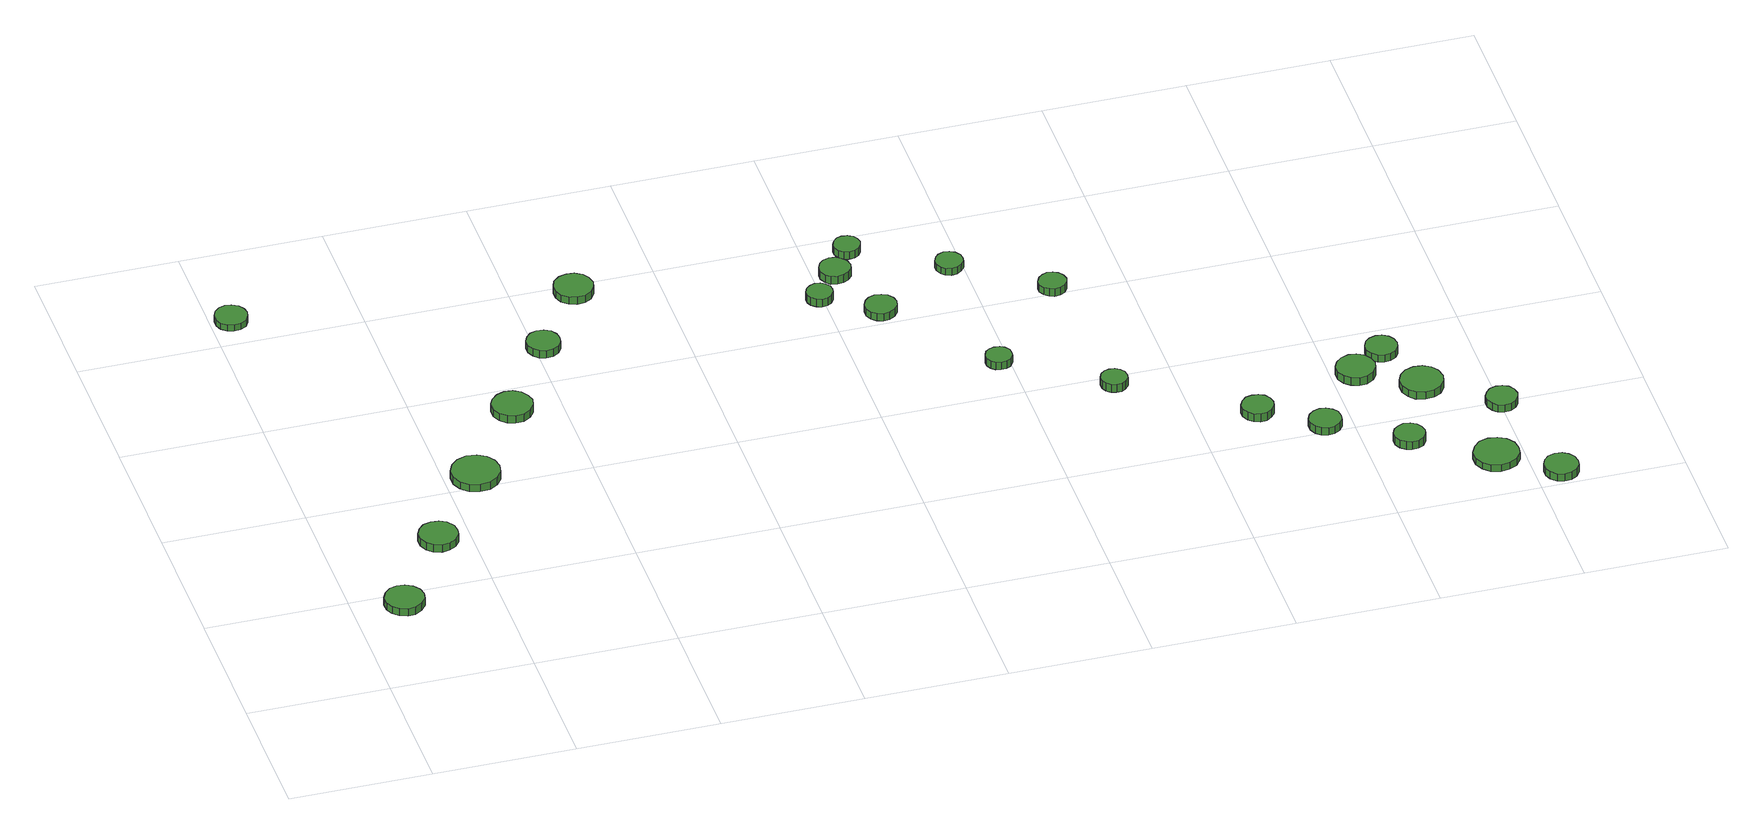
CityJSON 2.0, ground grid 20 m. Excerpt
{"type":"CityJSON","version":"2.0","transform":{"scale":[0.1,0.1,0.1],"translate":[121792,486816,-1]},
"CityObjects":{
"tree1":{"type":"SolitaryVegetationObject","attributes":{"function":"something"},"geometry":[{"type":"MultiSurface","lod":"1","boundaries":[[[0,1,2,3,4,5,6,7,8,9,10,11,12,13,14]],[[15,16,17,18,19,20,21,22,23,24,25,26,27,28,29]],[[0,29,28,1]],[[1,28,27,2]],[[2,27,26,3]],[[3,26,25,4]],[[4,25,24,5]],[[5,24,23,6]],[[6,23,22,7]],[[7,22,21,8]],[[8,21,20,9]],[[9,20,19,10]],[[10,19,18,11]],[[11,18,17,12]],[[12,17,16,13]],[[13,16,15,14]],[[14,15,29,0]]]}]},
"tree2":{"type":"SolitaryVegetationObject","attributes":{"function":"something"},"geometry":[{"type":"MultiSurface","lod":"1","boundaries":[[[30,31,32,33,34,35,36,37,38,39,40,41,42,43,44]],[[45,46,47,48,49,50,51,52,53,54,55,56,57,58,59]],[[30,59,58,31]],[[31,58,57,32]],[[32,57,56,33]],[[33,56,55,34]],[[34,55,54,35]],[[35,54,53,36]],[[36,53,52,37]],[[37,52,51,38]],[[38,51,50,39]],[[39,50,49,40]],[[40,49,48,41]],[[41,48,47,42]],[[42,47,46,43]],[[43,46,45,44]],[[44,45,59,30]]]}]},
"tree3":{"type":"SolitaryVegetationObject","attributes":{"function":"something"},"geometry":[{"type":"MultiSurface","lod":"1","boundaries":[[[60,61,62,63,64,65,66,67,68,69,70,71,72,73,74]],[[75,76,77,78,79,80,81,82,83,84,85,86,87,88,89]],[[60,89,88,61]],[[61,88,87,62]],[[62,87,86,63]],[[63,86,85,64]],[[64,85,84,65]],[[65,84,83,66]],[[66,83,82,67]],[[67,82,81,68]],[[68,81,80,69]],[[69,80,79,70]],[[70,79,78,71]],[[71,78,77,72]],[[72,77,76,73]],[[73,76,75,74]],[[74,75,89,60]]]}]},
"tree4":{"type":"SolitaryVegetationObject","attributes":{"function":"something"},"geometry":[{"type":"MultiSurface","lod":"1","boundaries":[[[90,91,92,93,94,95,96,97,98,99,100,101,102,103,104]],[[105,106,107,108,109,110,111,112,113,114,115,116,117,118,119]],[[90,119,118,91]],[[91,118,117,92]],[[92,117,116,93]],[[93,116,115,94]],[[94,115,114,95]],[[95,114,113,96]],[[96,113,112,97]],[[97,112,111,98]],[[98,111,110,99]],[[99,110,109,100]],[[100,109,108,101]],[[101,108,107,102]],[[102,107,106,103]],[[103,106,105,104]],[[104,105,119,90]]]}]},
"tree5":{"type":"SolitaryVegetationObject","attributes":{"function":"something"},"geometry":[{"type":"MultiSurface","lod":"1","boundaries":[[[120,121,122,123,124,125,126,127,128,129,130,131,132,133,134]],[[135,136,137,138,139,140,141,142,143,144,145,146,147,148,149]],[[120,149,148,121]],[[121,148,147,122]],[[122,147,146,123]],[[123,146,145,124]],[[124,145,144,125]],[[125,144,143,126]],[[126,143,142,127]],[[127,142,141,128]],[[128,141,140,129]],[[129,140,139,130]],[[130,139,138,131]],[[131,138,137,132]],[[132,137,136,133]],[[133,136,135,134]],[[134,135,149,120]]]}]},
"tree6":{"type":"SolitaryVegetationObject","attributes":{"function":"something"},"geometry":[{"type":"MultiSurface","lod":"1","boundaries":[[[150,151,152,153,154,155,156,157,158,159,160,161,162,163,164]],[[165,166,167,168,169,170,171,172,173,174,175,176,177,178,179]],[[150,179,178,151]],[[151,178,177,152]],[[152,177,176,153]],[[153,176,175,154]],[[154,175,174,155]],[[155,174,173,156]],[[156,173,172,157]],[[157,172,171,158]],[[158,171,170,159]],[[159,170,169,160]],[[160,169,168,161]],[[161,168,167,162]],[[162,167,166,163]],[[163,166,165,164]],[[164,165,179,150]]]}]},
"tree7":{"type":"SolitaryVegetationObject","attributes":{"function":"something"},"geometry":[{"type":"MultiSurface","lod":"1","boundaries":[[[180,181,182,183,184,185,186,187,188,189,190,191,192,193,194]],[[195,196,197,198,199,200,201,202,203,204,205,206,207,208,209]],[[180,209,208,181]],[[181,208,207,182]],[[182,207,206,183]],[[183,206,205,184]],[[184,205,204,185]],[[185,204,203,186]],[[186,203,202,187]],[[187,202,201,188]],[[188,201,200,189]],[[189,200,199,190]],[[190,199,198,191]],[[191,198,197,192]],[[192,197,196,193]],[[193,196,195,194]],[[194,195,209,180]]]}]},
"tree8":{"type":"SolitaryVegetationObject","attributes":{"function":"something"},"geometry":[{"type":"MultiSurface","lod":"1","boundaries":[[[210,211,212,213,214,215,216,217,218,219,220,221,222,223,224]],[[225,226,227,228,229,230,231,232,233,234,235,236,237,238,239]],[[210,239,238,211]],[[211,238,237,212]],[[212,237,236,213]],[[213,236,235,214]],[[214,235,234,215]],[[215,234,233,216]],[[216,233,232,217]],[[217,232,231,218]],[[218,231,230,219]],[[219,230,229,220]],[[220,229,228,221]],[[221,228,227,222]],[[222,227,226,223]],[[223,226,225,224]],[[224,225,239,210]]]}]},
"tree9":{"type":"SolitaryVegetationObject","attributes":{"function":"something"},"geometry":[{"type":"MultiSurface","lod":"1","boundaries":[[[240,241,242,243,244,245,246,247,248,249,250,251,252,253,254]],[[255,256,257,258,259,260,261,262,263,264,265,266,267,268,269]],[[240,269,268,241]],[[241,268,267,242]],[[242,267,266,243]],[[243,266,265,244]],[[244,265,264,245]],[[245,264,263,246]],[[246,263,262,247]],[[247,262,261,248]],[[248,261,260,249]],[[249,260,259,250]],[[250,259,258,251]],[[251,258,257,252]],[[252,257,256,253]],[[253,256,255,254]],[[254,255,269,240]]]}]},
"tree10":{"type":"SolitaryVegetationObject","attributes":{"function":"something"},"geometry":[{"type":"MultiSurface","lod":"1","boundaries":[[[270,271,272,273,274,275,276,277,278,279,280,281,282,283,284]],[[285,286,287,288,289,290,291,292,293,294,295,296,297,298,299]],[[270,299,298,271]],[[271,298,297,272]],[[272,297,296,273]],[[273,296,295,274]],[[274,295,294,275]],[[275,294,293,276]],[[276,293,292,277]],[[277,292,291,278]],[[278,291,290,279]],[[279,290,289,280]],[[280,289,288,281]],[[281,288,287,282]],[[282,287,286,283]],[[283,286,285,284]],[[284,285,299,270]]]}]},
"tree11":{"type":"SolitaryVegetationObject","attributes":{"function":"something"},"geometry":[{"type":"MultiSurface","lod":"1","boundaries":[[[300,301,302,303,304,305,306,307,308,309,310,311,312,313,314]],[[315,316,317,318,319,320,321,322,323,324,325,326,327,328,329]],[[300,329,328,301]],[[301,328,327,302]],[[302,327,326,303]],[[303,326,325,304]],[[304,325,324,305]],[[305,324,323,306]],[[306,323,322,307]],[[307,322,321,308]],[[308,321,320,309]],[[309,320,319,310]],[[310,319,318,311]],[[311,318,317,312]],[[312,317,316,313]],[[313,316,315,314]],[[314,315,329,300]]]}]},
"tree12":{"type":"SolitaryVegetationObject","attributes":{"function":"something"},"geometry":[{"type":"MultiSurface","lod":"1","boundaries":[[[330,331,332,333,334,335,336,337,338,339,340,341,342,343,344]],[[345,346,347,348,349,350,351,352,353,354,355,356,357,358,359]],[[330,359,358,331]],[[331,358,357,332]],[[332,357,356,333]],[[333,356,355,334]],[[334,355,354,335]],[[335,354,353,336]],[[336,353,352,337]],[[337,352,351,338]],[[338,351,350,339]],[[339,350,349,340]],[[340,349,348,341]],[[341,348,347,342]],[[342,347,346,343]],[[343,346,345,344]],[[344,345,359,330]]]}]},
"tree13":{"type":"SolitaryVegetationObject","attributes":{"function":"something"},"geometry":[{"type":"MultiSurface","lod":"1","boundaries":[[[360,361,362,363,364,365,366,367,368,369,370,371,372,373,374]],[[375,376,377,378,379,380,381,382,383,384,385,386,387,388,389]],[[360,389,388,361]],[[361,388,387,362]],[[362,387,386,363]],[[363,386,385,364]],[[364,385,384,365]],[[365,384,383,366]],[[366,383,382,367]],[[367,382,381,368]],[[368,381,380,369]],[[369,380,379,370]],[[370,379,378,371]],[[371,378,377,372]],[[372,377,376,373]],[[373,376,375,374]],[[374,375,389,360]]]}]},
"tree14":{"type":"SolitaryVegetationObject","attributes":{"function":"something"},"geometry":[{"type":"MultiSurface","lod":"1","boundaries":[[[390,391,392,393,394,395,396,397,398,399,400,401,402,403,404]],[[405,406,407,408,409,410,411,412,413,414,415,416,417,418,419]],[[390,419,418,391]],[[391,418,417,392]],[[392,417,416,393]],[[393,416,415,394]],[[394,415,414,395]],[[395,414,413,396]],[[396,413,412,397]],[[397,412,411,398]],[[398,411,410,399]],[[399,410,409,400]],[[400,409,408,401]],[[401,408,407,402]],[[402,407,406,403]],[[403,406,405,404]],[[404,405,419,390]]]}]},
"tree15":{"type":"SolitaryVegetationObject","attributes":{"function":"something"},"geometry":[{"type":"MultiSurface","lod":"1","boundaries":[[[420,421,422,423,424,425,426,427,428,429,430,431,432,433,434]],[[435,436,437,438,439,440,441,442,443,444,445,446,447,448,449]],[[420,449,448,421]],[[421,448,447,422]],[[422,447,446,423]],[[423,446,445,424]],[[424,445,444,425]],[[425,444,443,426]],[[426,443,442,427]],[[427,442,441,428]],[[428,441,440,429]],[[429,440,439,430]],[[430,439,438,431]],[[431,438,437,432]],[[432,437,436,433]],[[433,436,435,434]],[[434,435,449,420]]]}]},
"tree16":{"type":"SolitaryVegetationObject","attributes":{"function":"something"},"geometry":[{"type":"MultiSurface","lod":"1","boundaries":[[[450,451,452,453,454,455,456,457,458,459,460,461,462,463,464]],[[465,466,467,468,469,470,471,472,473,474,475,476,477,478,479]],[[450,479,478,451]],[[451,478,477,452]],[[452,477,476,453]],[[453,476,475,454]],[[454,475,474,455]],[[455,474,473,456]],[[456,473,472,457]],[[457,472,471,458]],[[458,471,470,459]],[[459,470,469,460]],[[460,469,468,461]],[[461,468,467,462]],[[462,467,466,463]],[[463,466,465,464]],[[464,465,479,450]]]}]},
"tree17":{"type":"SolitaryVegetationObject","attributes":{"function":"something"},"geometry":[{"type":"MultiSurface","lod":"1","boundaries":[[[480,481,482,483,484,485,486,487,488,489,490,491,492,493,494]],[[495,496,497,498,499,500,501,502,503,504,505,506,507,508,509]],[[480,509,508,481]],[[481,508,507,482]],[[482,507,506,483]],[[483,506,505,484]],[[484,505,504,485]],[[485,504,503,486]],[[486,503,502,487]],[[487,502,501,488]],[[488,501,500,489]],[[489,500,499,490]],[[490,499,498,491]],[[491,498,497,492]],[[492,497,496,493]],[[493,496,495,494]],[[494,495,509,480]]]}]},
"tree18":{"type":"SolitaryVegetationObject","attributes":{"function":"something"},"geometry":[{"type":"MultiSurface","lod":"1","boundaries":[[[510,511,512,513,514,515,516,517,518,519,520,521,522,523,524]],[[525,526,527,528,529,530,531,532,533,534,535,536,537,538,539]],[[510,539,538,511]],[[511,538,537,512]],[[512,537,536,513]],[[513,536,535,514]],[[514,535,534,515]],[[515,534,533,516]],[[516,533,532,517]],[[517,532,531,518]],[[518,531,530,519]],[[519,530,529,520]],[[520,529,528,521]],[[521,528,527,522]],[[522,527,526,523]],[[523,526,525,524]],[[524,525,539,510]]]}]},
"tree19":{"type":"SolitaryVegetationObject","attributes":{"function":"something"},"geometry":[{"type":"MultiSurface","lod":"1","boundaries":[[[540,541,542,543,544,545,546,547,548,549,550,551,552,553,554]],[[555,556,557,558,559,560,561,562,563,564,565,566,567,568,569]],[[540,569,568,541]],[[541,568,567,542]],[[542,567,566,543]],[[543,566,565,544]],[[544,565,564,545]],[[545,564,563,546]],[[546,563,562,547]],[[547,562,561,548]],[[548,561,560,549]],[[549,560,559,550]],[[550,559,558,551]],[[551,558,557,552]],[[552,557,556,553]],[[553,556,555,554]],[[554,555,569,540]]]}]},
"tree20":{"type":"SolitaryVegetationObject","attributes":{"function":"something"},"geometry":[{"type":"MultiSurface","lod":"1","boundaries":[[[570,571,572,573,574,575,576,577,578,579,580,581,582,583,584]],[[585,586,587,588,589,590,591,592,593,594,595,596,597,598,599]],[[570,599,598,571]],[[571,598,597,572]],[[572,597,596,573]],[[573,596,595,574]],[[574,595,594,575]],[[575,594,593,576]],[[576,593,592,577]],[[577,592,591,578]],[[578,591,590,579]],[[579,590,589,580]],[[580,589,588,581]],[[581,588,587,582]],[[582,587,586,583]],[[583,586,585,584]],[[584,585,599,570]]]}]},
"tree21":{"type":"SolitaryVegetationObject","attributes":{"function":"something"},"geometry":[{"type":"MultiSurface","lod":"1","boundaries":[[[600,601,602,603,604,605,606,607,608,609,610,611,612,613,614]],[[615,616,617,618,619,620,621,622,623,624,625,626,627,628,629]],[[600,629,628,601]],[[601,628,627,602]],[[602,627,626,603]],[[603,626,625,604]],[[604,625,624,605]],[[605,624,623,606]],[[606,623,622,607]],[[607,622,621,608]],[[608,621,620,609]],[[609,620,619,610]],[[610,619,618,611]],[[611,618,617,612]],[[612,617,616,613]],[[613,616,615,614]],[[614,615,629,600]]]}]},
"tree22":{"type":"SolitaryVegetationObject","attributes":{"function":"something"},"geometry":[{"type":"MultiSurface","lod":"1","boundaries":[[[630,631,632,633,634,635,636,637,638,639,640,641,642,643,644]],[[645,646,647,648,649,650,651,652,653,654,655,656,657,658,659]],[[630,659,658,631]],[[631,658,657,632]],[[632,657,656,633]],[[633,656,655,634]],[[634,655,654,635]],[[635,654,653,636]],[[636,653,652,637]],[[637,652,651,638]],[[638,651,650,639]],[[639,650,649,640]],[[640,649,648,641]],[[641,648,647,642]],[[642,647,646,643]],[[643,646,645,644]],[[644,645,659,630]]]}]},
"tree23":{"type":"SolitaryVegetationObject","attributes":{"function":"something"},"geometry":[{"type":"MultiSurface","lod":"1","boundaries":[[[660,661,662,663,664,665,666,667,668,669,670,671,672,673,674]],[[675,676,677,678,679,680,681,682,683,684,685,686,687,688,689]],[[660,689,688,661]],[[661,688,687,662]],[[662,687,686,663]],[[663,686,685,664]],[[664,685,684,665]],[[665,684,683,666]],[[666,683,682,667]],[[667,682,681,668]],[[668,681,680,669]],[[669,680,679,670]],[[670,679,678,671]],[[671,678,677,672]],[[672,677,676,673]],[[673,676,675,674]],[[674,675,689,660]]]}]},
"tree24":{"type":"SolitaryVegetationObject","attributes":{"function":"something"},"geometry":[{"type":"MultiSurface","lod":"1","boundaries":[[[690,691,692,693,694,695,696,697,698,699,700,701,702,703,704]],[[705,706,707,708,709,710,711,712,713,714,715,716,717,718,719]],[[690,719,718,691]],[[691,718,717,692]],[[692,717,716,693]],[[693,716,715,694]],[[694,715,714,695]],[[695,714,713,696]],[[696,713,712,697]],[[697,712,711,698]],[[698,711,710,699]],[[699,710,709,700]],[[700,709,708,701]],[[701,708,707,702]],[[702,707,706,703]],[[703,706,705,704]],[[704,705,719,690]]]}]}
},
"vertices":[
[98,174,20],[96,185,20],[89,194,20],[79,200,20],[68,201,20],[57,198,20],[49,190,20],[44,180,20],[44,168,20],[49,158,20],[57,151,20],[68,147,20],[79,148,20],[89,154,20],[96,163,20],[96,163,8],[89,154,8],[79,148,8],[68,147,8],[57,151,8],[49,158,8],[44,168,8],[44,180,8],[49,190,8],[57,198,8],[68,201,8],[79,200,8],[89,194,8],[96,185,8],[98,174,8],
[182,300,19],[180,311,19],[173,321,19],[163,326,19],[152,327,19],[141,324,19],[133,316,19],[128,306,19],[128,295,19],[133,284,19],[141,277,19],[152,273,19],[163,275,19],[173,280,19],[180,289,19],[180,289,7],[173,280,7],[163,275,7],[152,273,7],[141,277,7],[133,284,7],[128,295,7],[128,306,7],[133,316,7],[141,324,7],[152,327,7],[163,326,7],[173,321,7],[180,311,7],[182,300,7],
[52,852,16],[50,861,16],[45,869,16],[36,874,16],[27,875,16],[18,872,16],[11,866,16],[7,857,16],[7,847,16],[11,838,16],[18,832,16],[27,829,16],[36,830,16],[45,835,16],[50,843,16],[50,843,6],[45,835,6],[36,830,6],[27,829,6],[18,832,6],[11,838,6],[7,847,6],[7,857,6],[11,866,6],[18,872,6],[27,875,6],[36,874,6],[45,869,6],[50,861,6],[52,852,6],
[276,421,20],[273,435,20],[265,446,20],[253,453,20],[239,455,20],[225,450,20],[215,441,20],[209,428,20],[209,414,20],[215,401,20],[225,392,20],[239,388,20],[253,389,20],[265,396,20],[273,407,20],[273,407,8],[265,396,8],[253,389,8],[239,388,8],[225,392,8],[215,401,8],[209,414,8],[209,428,8],[215,441,8],[225,450,8],[239,455,8],[253,453,8],[265,446,8],[273,435,8],[276,421,8],
[360,551,20],[357,562,20],[350,572,20],[340,578,20],[328,579,20],[317,575,20],[308,567,20],[303,557,20],[303,545,20],[308,534,20],[317,526,20],[328,522,20],[340,523,20],[350,529,20],[357,539,20],[357,539,8],[350,529,8],[340,523,8],[328,522,8],[317,526,8],[308,534,8],[303,545,8],[303,557,8],[308,567,8],[317,575,8],[328,579,8],[340,578,8],[350,572,8],[357,562,8],[360,551,8],
[434,675,20],[432,684,20],[427,692,20],[418,697,20],[408,698,20],[399,695,20],[392,688,20],[388,680,20],[388,670,20],[392,661,20],[399,654,20],[408,651,20],[418,652,20],[427,657,20],[432,665,20],[432,665,8],[427,657,8],[418,652,8],[408,651,8],[399,654,8],[392,661,8],[388,670,8],[388,680,8],[392,688,8],[399,695,8],[408,698,8],[418,697,8],[427,692,8],[432,684,8],[434,675,8],
[512,782,20],[509,793,20],[503,802,20],[493,808,20],[482,809,20],[471,806,20],[462,798,20],[458,788,20],[458,777,20],[462,766,20],[471,759,20],[482,755,20],[493,756,20],[503,762,20],[509,771,20],[509,771,8],[503,762,8],[493,756,8],[482,755,8],[471,759,8],[462,766,8],[458,777,8],[458,788,8],[462,798,8],[471,806,8],[482,809,8],[493,808,8],[503,802,8],[509,793,8],[512,782,8],
[813,675,21],[812,683,21],[807,689,21],[801,693,21],[793,694,21],[786,691,21],[780,686,21],[777,679,21],[777,672,21],[780,665,21],[786,660,21],[793,657,21],[801,658,21],[807,662,21],[812,668,21],[812,668,8],[807,662,8],[801,658,8],[793,657,8],[786,660,8],[780,665,8],[777,672,8],[777,679,8],[780,686,8],[786,691,8],[793,694,8],[801,693,8],[807,689,8],[812,683,8],[813,675,8],
[852,723,20],[850,732,20],[844,739,20],[837,744,20],[828,745,20],[819,742,20],[813,736,20],[809,728,20],[809,719,20],[813,710,20],[819,704,20],[828,702,20],[837,703,20],[844,707,20],[850,714,20],[850,714,7],[844,707,7],[837,703,7],[828,702,7],[819,704,7],[813,710,7],[809,719,7],[809,728,7],[813,736,7],[819,742,7],[828,745,7],[837,744,7],[844,739,7],[850,732,7],[852,723,7],
[888,626,20],[886,635,20],[880,643,20],[872,647,20],[863,648,20],[854,645,20],[848,639,20],[844,631,20],[844,621,20],[848,613,20],[854,607,20],[863,604,20],[872,605,20],[880,610,20],[886,617,20],[886,617,8],[880,610,8],[872,605,8],[863,604,8],[854,607,8],[848,613,8],[844,621,8],[844,631,8],[848,639,8],[854,645,8],[863,648,8],[872,647,8],[880,643,8],[886,635,8],[888,626,8],
[879,769,20],[877,776,20],[873,782,20],[866,786,20],[858,787,20],[851,785,20],[845,779,20],[842,772,20],[842,765,20],[845,758,20],[851,752,20],[858,750,20],[866,751,20],[873,755,20],[877,761,20],[877,761,8],[873,755,8],[866,751,8],[858,750,8],[851,752,8],[845,758,8],[842,765,8],[842,772,8],[845,779,8],[851,785,8],[858,787,8],[866,786,8],[873,782,8],[877,776,8],[879,769,8],
[1003,474,19],[1002,481,19],[997,488,19],[991,491,19],[983,492,19],[976,490,19],[970,485,19],[967,478,19],[967,470,19],[970,463,19],[976,458,19],[983,456,19],[991,457,19],[997,460,19],[1002,467,19],[1002,467,7],[997,460,7],[991,457,7],[983,456,7],[976,458,7],[970,463,7],[967,470,7],[967,478,7],[970,485,7],[976,490,7],[983,492,7],[991,491,7],[997,488,7],[1002,481,7],[1003,474,7],
[1000,697,19],[999,704,19],[994,711,19],[987,715,19],[979,716,19],[971,713,19],[966,708,19],[962,700,19],[962,693,19],[966,685,19],[971,680,19],[979,677,19],[987,678,19],[994,682,19],[999,689,19],[999,689,8],[994,682,8],[987,678,8],[979,677,8],[971,680,8],[966,685,8],[962,693,8],[962,700,8],[966,708,8],[971,713,8],[979,716,8],[987,715,8],[994,711,8],[999,704,8],[1000,697,8],
[1136,382,20],[1135,389,20],[1130,395,20],[1124,399,20],[1116,400,20],[1109,398,20],[1103,393,20],[1100,386,20],[1100,378,20],[1103,371,20],[1109,366,20],[1116,364,20],[1124,364,20],[1130,368,20],[1135,374,20],[1135,374,7],[1130,368,7],[1124,364,7],[1116,364,7],[1109,366,7],[1103,371,7],[1100,378,7],[1100,386,7],[1103,393,7],[1109,398,7],[1116,400,7],[1124,399,7],[1130,395,7],[1135,389,7],[1136,382,7],
[1120,613,19],[1118,621,19],[1113,628,19],[1106,632,19],[1098,633,19],[1091,630,19],[1085,625,19],[1081,617,19],[1081,609,19],[1085,602,19],[1091,597,19],[1098,594,19],[1106,595,19],[1113,599,19],[1118,605,19],[1118,605,7],[1113,599,7],[1106,595,7],[1098,594,7],[1091,597,7],[1085,602,7],[1081,609,7],[1081,617,7],[1085,625,7],[1091,630,7],[1098,633,7],[1106,632,7],[1113,628,7],[1118,621,7],[1120,613,7],
[1306,268,20],[1304,277,20],[1299,285,20],[1291,289,20],[1282,290,20],[1273,288,20],[1266,281,20],[1262,273,20],[1262,264,20],[1266,255,20],[1273,249,20],[1282,246,20],[1291,247,20],[1299,252,20],[1304,259,20],[1304,259,7],[1299,252,7],[1291,247,7],[1282,246,7],[1273,249,7],[1266,255,7],[1262,264,7],[1262,273,7],[1266,281,7],[1273,288,7],[1282,290,7],[1291,289,7],[1299,285,7],[1304,277,7],[1306,268,7],
[1384,214,19],[1383,224,19],[1377,231,19],[1369,236,19],[1360,237,19],[1351,234,19],[1344,228,19],[1340,219,19],[1340,210,19],[1344,201,19],[1351,195,19],[1360,192,19],[1369,193,19],[1377,198,19],[1383,205,19],[1383,205,7],[1377,198,7],[1369,193,7],[1360,192,7],[1351,195,7],[1344,201,7],[1340,210,7],[1340,219,7],[1344,228,7],[1351,234,7],[1360,237,7],[1369,236,7],[1377,231,7],[1383,224,7],[1384,214,7],
[1482,150,20],[1480,159,20],[1475,166,20],[1467,171,20],[1458,172,20],[1450,169,20],[1443,163,20],[1439,155,20],[1439,146,20],[1443,138,20],[1450,132,20],[1458,129,20],[1467,130,20],[1475,134,20],[1480,142,20],[1480,142,7],[1475,134,7],[1467,130,7],[1458,129,7],[1450,132,7],[1443,138,7],[1439,146,7],[1439,155,7],[1443,163,7],[1450,169,7],[1458,172,7],[1467,171,7],[1475,166,7],[1480,159,7],[1482,150,7],
[1461,314,20],[1458,325,20],[1452,334,20],[1442,340,20],[1431,341,20],[1420,337,20],[1412,330,20],[1407,320,20],[1407,308,20],[1412,298,20],[1420,291,20],[1431,287,20],[1442,288,20],[1452,294,20],[1458,303,20],[1458,303,7],[1452,294,7],[1442,288,7],[1431,287,7],[1420,291,7],[1412,298,7],[1407,308,7],[1407,320,7],[1412,330,7],[1420,337,7],[1431,341,7],[1442,340,7],[1452,334,7],[1458,325,7],[1461,314,7],
[1591,78,19],[1589,91,19],[1581,102,19],[1570,108,19],[1557,110,19],[1544,106,19],[1535,97,19],[1529,85,19],[1529,72,19],[1535,60,19],[1544,51,19],[1557,47,19],[1570,49,19],[1581,55,19],[1589,66,19],[1589,66,8],[1581,55,8],[1570,49,8],[1557,47,8],[1544,51,8],[1535,60,8],[1529,72,8],[1529,85,8],[1535,97,8],[1544,106,8],[1557,110,8],[1570,108,8],[1581,102,8],[1589,91,8],[1591,78,8],
[1502,350,19],[1500,360,19],[1495,367,19],[1487,372,19],[1478,373,19],[1469,370,19],[1462,364,19],[1458,355,19],[1458,346,19],[1462,337,19],[1469,331,19],[1478,328,19],[1487,329,19],[1495,334,19],[1500,341,19],[1500,341,7],[1495,334,7],[1487,329,7],[1478,328,7],[1469,331,7],[1462,337,7],[1458,346,7],[1458,355,7],[1462,364,7],[1469,370,7],[1478,373,7],[1487,372,7],[1495,367,7],[1500,360,7],[1502,350,7],
[1540,262,19],[1537,275,19],[1530,285,19],[1519,291,19],[1507,292,19],[1495,288,19],[1486,280,19],[1481,269,19],[1481,256,19],[1486,245,19],[1495,236,19],[1507,233,19],[1519,234,19],[1530,240,19],[1537,250,19],[1537,250,7],[1530,240,7],[1519,234,7],[1507,233,7],[1495,236,7],[1486,245,7],[1481,256,7],[1481,269,7],[1486,280,7],[1495,288,7],[1507,292,7],[1519,291,7],[1530,285,7],[1537,275,7],[1540,262,7],
[1659,28,19],[1657,38,19],[1651,46,19],[1643,51,19],[1633,52,19],[1623,49,19],[1616,42,19],[1612,33,19],[1612,23,19],[1616,14,19],[1623,7,19],[1633,4,19],[1643,5,19],[1651,10,19],[1657,18,19],[1657,18,7],[1651,10,7],[1643,5,7],[1633,4,7],[1623,7,7],[1616,14,7],[1612,23,7],[1612,33,7],[1616,42,7],[1623,49,7],[1633,52,7],[1643,51,7],[1651,46,7],[1657,38,7],[1659,28,7],
[1624,197,19],[1622,206,19],[1617,214,19],[1609,218,19],[1600,219,19],[1591,216,19],[1585,210,19],[1581,202,19],[1581,193,19],[1585,184,19],[1591,178,19],[1600,175,19],[1609,176,19],[1617,181,19],[1622,188,19],[1622,188,7],[1617,181,7],[1609,176,7],[1600,175,7],[1591,178,7],[1585,184,7],[1581,193,7],[1581,202,7],[1585,210,7],[1591,216,7],[1600,219,7],[1609,218,7],[1617,214,7],[1622,206,7],[1624,197,7]
]}
